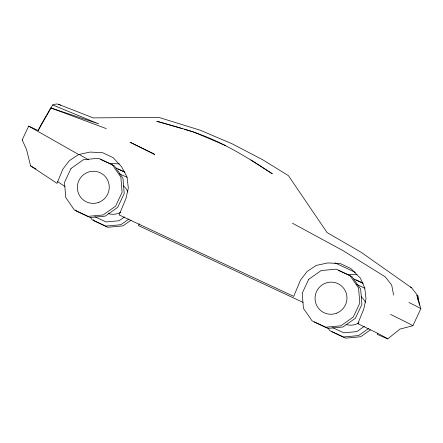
<?xml version="1.0" encoding="UTF-8"?>
<svg xmlns="http://www.w3.org/2000/svg" width="443" height="443" viewBox="0 0 443 443"><rect width="100%" height="100%" fill="white"/><g stroke="black" fill="none" stroke-linecap="round" stroke-linejoin="round"><path stroke-width="0.66" d="M22.15 139.971L28.712 126.094L38.181 130.508L52.662 104.936L55.835 104.094A399.99 41.293 69.7 0 1 60.652 105.251M377.79 333.18L377.17 334.349L387.703 338.906L399.99 329.077L412.876 325.738L420.85 308.716L416.924 295.215L418.103 300.542M38.181 130.508L41.332 124.217L50.84 107.948L98.639 123.857L52.662 104.936M139.407 223.809L138.465 225.609L303.051 302.375M124.516 216.948L119.134 220.747L106.093 221.954L94.891 216.727M128.968 218.98L120.845 224.723L105.744 226.113L92.055 219.728L90.488 217.469M131.089 220.149L122.966 225.891L107.865 227.287L94.176 220.902L93.395 219.767M364.373 326.297L356.836 331.619L343.796 332.82L332.599 327.599M368.842 328.318L358.548 335.589L343.452 336.985L329.758 330.6L327.803 327.77M370.42 329.869L360.668 336.758L345.573 338.153L331.879 331.768M387.703 338.906A283.664 2.968 25.1 0 0 376.727 332.854L357.806 323.672L363.642 309.48L366.023 298.925L364.75 287.961L360.38 278.143L350.806 268.486L340.285 263.585L327.776 262.932L316.368 265.39L307.121 271.454L300.531 280.048L293.703 296.361L119.106 214.927L125.934 198.614L128.32 188.054L127.047 177.089L121.62 166.784L113.098 157.619L102.582 152.713L90.067 152.065L78.666 154.524L69.418 160.582L62.828 169.176L56.992 183.369L30.589 165.865L26.608 149.745L22.233 139.927M28.629 126.139L78.666 154.524M109.382 163.744L110.722 163.456L119.283 163.899M348.431 274.328L356.986 274.771M182.466 128.725L156.783 121.277C178.49 127.263 200.164 133.022 220.453 143.167C238.539 151.949 255.583 162.742 272.334 173.822L250.849 159.923M184.443 129.295L193.663 131.97L225.714 145.62M50.84 107.948L106.314 128.62M58.504 104.321L93.163 117.893L158.766 117.373L200.175 130.203L232.226 143.859L262.538 159.679L288.393 175.627L327.078 232.564L361.344 252.438L411.625 287.834L418.042 296.013L419.388 305.238M334.919 262.837L355.364 272.373M100.683 159.452L114.372 165.837L122.982 178.291L124.212 193.475L117.722 207.324L105.262 216.123L90.162 217.519L76.473 211.134L75.692 210.004M338.386 270.324L352.08 276.709L360.691 289.157L361.914 304.347L355.43 318.196L342.965 326.995L327.87 328.39L314.181 322.006M116.265 168.047L124.976 172.111M353.968 278.918L363.304 283.271M118.386 169.22L123.364 171.541M356.089 280.087L362.313 282.988M119.532 173.833L127.003 177.316M356.621 284.412L364.705 288.188M390.654 314.469L400.921 319.503A144.296 1.512 25.1 0 1 412.876 325.738M292.485 223.222L343.259 250.76L385.266 276.864L391.684 285.043L393.617 295.038M30.589 165.865L33.186 167.365M79.059 154.397L88.594 159.818M57.413 181.492L64.877 186.437M410.5 287.031L411.625 287.834M408.9 302.48A144.296 1.512 25.1 0 1 420.85 308.716M35.911 168.977A564.853 5.914 25.1 0 1 33.734 167.687M361.167 296.766A16.114 15.915 -61.1 0 1 365.353 302.298M359.079 322.792A16.114 15.915 -61.1 0 1 345.972 324.475M123.459 185.899A16.114 15.915 -61.1 0 1 127.922 192.063M120.806 212.258A16.114 15.915 -61.1 0 1 108.264 213.609M71.002 168.478L64.512 182.328L65.741 197.512L74.352 209.965L88.041 216.35L103.141 214.955L115.601 206.156L122.091 192.306L120.861 177.122L112.251 164.669L98.562 158.284L83.461 159.679L71.002 168.478M308.705 279.345L302.22 293.194L303.444 308.383L312.06 320.832L325.749 327.216L340.844 325.826L353.309 317.022L359.794 303.173L358.57 287.989L349.959 275.535L336.27 269.15L321.169 270.546L308.705 279.345M151.966 152.985L130.076 142.258L154.773 154.469L151.966 152.985M336.375 313.262A16.114 15.915 -61.1 0 0 341.343 285.829A16.114 15.915 -61.1 0 0 315.305 295.464A16.114 15.915 -61.1 0 0 336.375 313.262M98.667 202.39A16.114 15.915 -61.1 0 0 103.64 174.963A16.114 15.915 -61.1 0 0 77.597 184.593A16.114 15.915 -61.1 0 0 98.667 202.39"/></g></svg>
